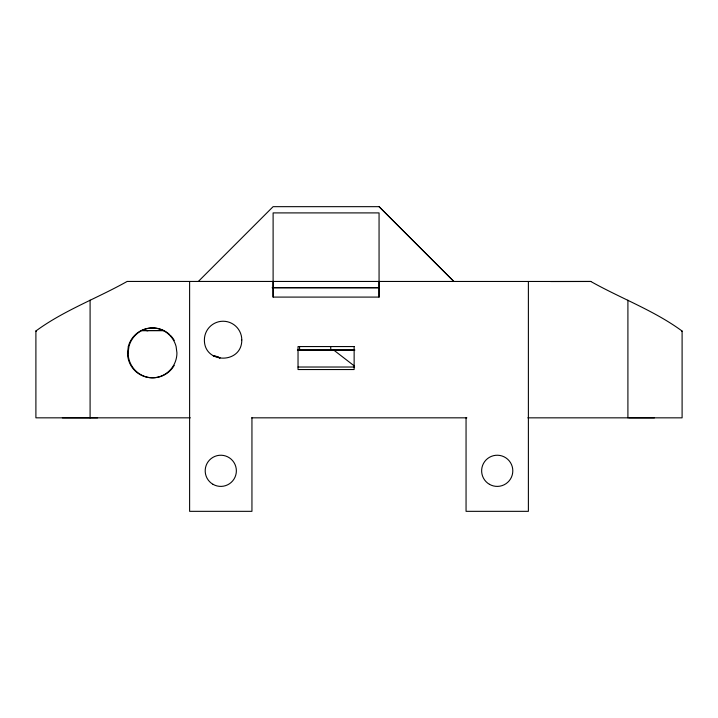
<?xml version="1.0" encoding="UTF-8"?>
<svg xmlns="http://www.w3.org/2000/svg" width="718" height="718" viewBox="0 0 718 718"><rect width="100%" height="100%" fill="white"/><g stroke="black" fill="none" stroke-linecap="round" stroke-linejoin="round"><path stroke-width="1.08" d="M273.109 281.42L273.109 297.09L379.068 297.09L379.086 281.474M299.577 350.043L299.586 346.776M297.396 350.043L330.747 350.034L330.747 346.767M379.068 297.09L379.059 212.905L273.109 212.905L273.109 297.09M190.324 417.831L35.9 417.84L35.9 330.989C63.696 310.517 97.163 298.32 127.149 281.438L590.797 281.474C620.792 298.374 654.286 310.58 682.1 331.061L682.1 417.84L527.829 417.84M198.321 281.474L273.109 206.667L379.086 206.667L453.866 281.465L379.086 206.667M681.633 331.366L682.1 331.061M590.797 281.474L550.58 281.537M147.352 330.612L148.079 330.612L146.31 330.612M273.1 287.667L379.077 287.703M272.122 287.756L379.346 287.756M142.002 330.612L163.551 330.585M141.401 330.567L163.623 330.576M330.747 350.034L354.8 350.043M297.521 350.079L354.683 350.079M298.006 367.024L354.593 367.024M251.65 417.831L466.862 417.831M97.603 417.84L62.367 417.831M628.887 417.831L654.448 417.831M35.9 330.989L36.367 331.285M333.753 350.079L353.947 365.668M627.909 300.196L627.909 417.84M528.385 281.465L528.385 511.333L466.054 511.333L466.054 417.84M251.946 417.84L251.946 511.333L189.615 511.333L189.615 281.465M127.777 351.811L127.777 354.046M90.091 300.124L90.091 417.84M169.529 334.498A24.933 24.717 -90 0 0 128.953 346.426L128.109 352.879A24.933 24.717 -90 0 0 174.232 365.336M170.301 335.243A24.933 24.717 -90 0 1 174.232 340.413M213.282 355.949A15.581 15.581 0 0 1 220.058 358.004A15.581 15.581 0 0 0 214.224 356.038M128.343 346.426L127.499 352.879A24.933 24.717 -90 0 0 152.216 377.803A24.933 24.717 -90 0 0 176.933 352.879L176.089 346.426A24.933 24.717 -90 0 0 128.343 346.426M241.786 339.928C242.038 364.205 204.145 364.205 204.388 339.928A18.695 18.695 0 0 1 223.092 321.233A18.695 18.695 0 0 1 241.786 339.928M354.136 346.561L298.033 346.561L298.033 369.537L354.136 369.537L354.136 346.561M212.986 484.309A15.581 15.581 0 0 0 236.366 470.82A15.581 15.581 0 0 0 212.986 457.321A15.581 15.581 0 0 0 212.986 484.309M489.425 484.309A15.581 15.581 0 0 0 512.805 470.82A15.581 15.581 0 0 0 489.425 457.321A15.581 15.581 0 0 0 489.425 484.309"/></g></svg>
